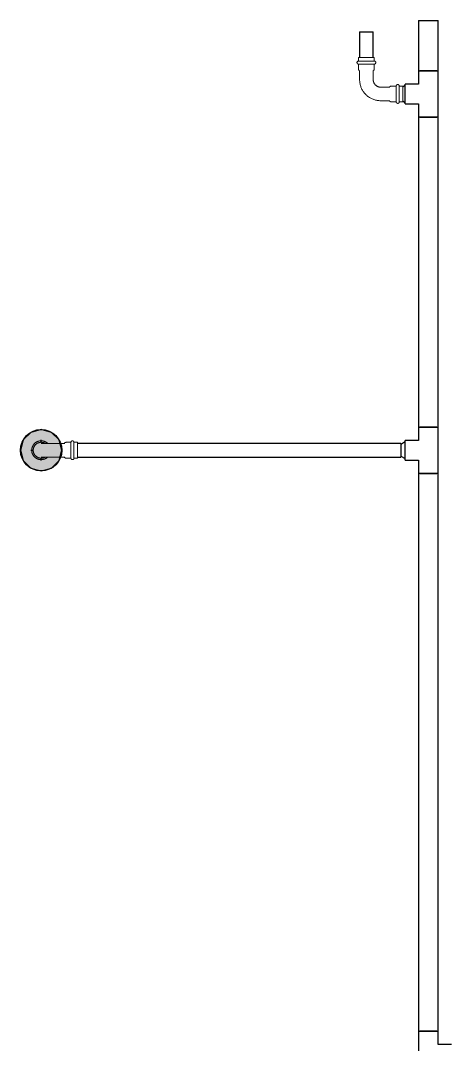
# Model space of a CAD drawing. Header units: inches. Extents: x -3327 to -1, y 8 to 1328.
# Drawn here: x -1433.1 to -1391.4, y 378.6 to 477.7 of the extents above; entities that cross this region are included whole.
import ezdxf

# ---------------------------------------------------------------- set-up
doc = ezdxf.new("R2010")
doc.units = ezdxf.units.IN
doc.header["$MEASUREMENT"] = 0
doc.layers.add('P-PIPE', color=3, linetype='Continuous', lineweight=9)
doc.layers.add('X - REF - FP', color=7, linetype='Continuous', true_color=0xb90000)

# ---------------------------------------------------------------- blocks, each defined once
blk = doc.blocks.new('Victaulic-VicPress316-Elbow 90-45deg Style P568_P571 - Standard-V1-SECOND LEVEL')
at = {"layer": 'P-PIPE'}
for p, q in [((-0.767, 3.52), (-0.767, 3.181)), ((0.766, 3.52), (-0.767, 3.52)), ((-0.767, 3.181), (0.766, 3.181)), ((0.766, 3.181), (0.766, 3.52)), ((-0.767, 2.89), (-0.767, 2.439)), ((-0.767, 2.89), (0.766, 2.89)), ((-0.658, 2.278), (-0.658, 1.393)), ((0.657, 1.393), (0.657, 2.278)), ((0.766, 2.439), (0.766, 2.89)), ((-3.181, 0.766), (-3.52, 0.766)), ((-3.52, 0.766), (-3.52, -0.767)), ((-3.181, -0.767), (-3.181, 0.766)), ((-2.439, 0.766), (-2.89, 0.766)), ((-2.89, -0.767), (-2.89, 0.766)), ((-1.393, 0.657), (-2.278, 0.657)), ((-3.52, -0.767), (-3.181, -0.767)), ((-2.89, -0.767), (-2.439, -0.767)), ((-2.278, -0.658), (-1.393, -0.658))]:
    blk.add_line(p, q, dxfattribs=at)
at = {"layer": 'P-PIPE', "flags": 128}
for points in [[(-0.767, 2.89), (-0.772, 2.891), (-0.778, 2.891), (-0.784, 2.892), (-0.79, 2.892), (-0.795, 2.893), (-0.801, 2.895), (-0.807, 2.896), (-0.812, 2.898), (-0.818, 2.9), (-0.823, 2.902), (-0.828, 2.904), (-0.834, 2.907), (-0.839, 2.91), (-0.844, 2.913), (-0.849, 2.916), (-0.853, 2.919), (-0.858, 2.923), (-0.862, 2.927), (-0.867, 2.931), (-0.871, 2.935), (-0.875, 2.939), (-0.879, 2.943), (-0.882, 2.948), (-0.886, 2.953), (-0.889, 2.957), (-0.892, 2.962), (-0.895, 2.967), (-0.897, 2.973), (-0.9, 2.978), (-0.902, 2.983), (-0.904, 2.989), (-0.906, 2.994), (-0.907, 3), (-0.909, 3.006), (-0.91, 3.011), (-0.911, 3.017), (-0.911, 3.023), (-0.912, 3.029), (-0.912, 3.034), (-0.912, 3.04), (-0.912, 3.046), (-0.911, 3.052), (-0.91, 3.058), (-0.909, 3.063), (-0.908, 3.069), (-0.907, 3.075), (-0.905, 3.08), (-0.903, 3.086), (-0.901, 3.091), (-0.899, 3.097), (-0.896, 3.102), (-0.894, 3.107), (-0.891, 3.112), (-0.887, 3.117), (-0.884, 3.122), (-0.881, 3.126), (-0.877, 3.131), (-0.873, 3.135), (-0.869, 3.139), (-0.865, 3.143), (-0.86, 3.147), (-0.856, 3.151), (-0.851, 3.154), (-0.846, 3.158), (-0.842, 3.161), (-0.836, 3.164), (-0.831, 3.166), (-0.826, 3.169), (-0.821, 3.171), (-0.815, 3.173), (-0.81, 3.175), (-0.804, 3.177), (-0.798, 3.178), (-0.793, 3.179), (-0.787, 3.18), (-0.781, 3.181), (-0.775, 3.181), (-0.77, 3.181), (-0.767, 3.181)], [(0.766, 3.181), (0.766, 3.181), (0.764, 3.181), (0.761, 3.181), (0.757, 3.181), (0.751, 3.181), (0.745, 3.181), (0.737, 3.181), (0.728, 3.181), (0.717, 3.181), (0.706, 3.181), (0.693, 3.181), (0.68, 3.181), (0.665, 3.181), (0.649, 3.181), (0.633, 3.181), (0.615, 3.181), (0.596, 3.181), (0.576, 3.181), (0.556, 3.181), (0.534, 3.181), (0.512, 3.181), (0.488, 3.181), (0.464, 3.181), (0.44, 3.181), (0.414, 3.181), (0.388, 3.181), (0.361, 3.181), (0.334, 3.181), (0.306, 3.181), (0.278, 3.181), (0.249, 3.181), (0.22, 3.181), (0.19, 3.181), (0.16, 3.181), (0.13, 3.181), (0.1, 3.181), (0.069, 3.181), (0.039, 3.181), (0.008, 3.181), (-0.022, 3.181), (-0.053, 3.181), (-0.084, 3.181), (-0.114, 3.181), (-0.144, 3.181), (-0.174, 3.181), (-0.204, 3.181), (-0.233, 3.181), (-0.262, 3.181), (-0.291, 3.181), (-0.319, 3.181), (-0.347, 3.181), (-0.374, 3.181), (-0.4, 3.181), (-0.426, 3.181), (-0.451, 3.181), (-0.476, 3.181), (-0.499, 3.181), (-0.522, 3.181), (-0.544, 3.181), (-0.565, 3.181), (-0.585, 3.181), (-0.605, 3.181), (-0.623, 3.181), (-0.64, 3.181), (-0.657, 3.181), (-0.672, 3.181), (-0.686, 3.181), (-0.699, 3.181), (-0.711, 3.181), (-0.722, 3.181), (-0.732, 3.181), (-0.74, 3.181), (-0.748, 3.181), (-0.754, 3.181), (-0.759, 3.181), (-0.763, 3.181), (-0.765, 3.181), (-0.766, 3.181), (-0.767, 3.181)], [(-0.767, 3.181), (-0.766, 3.181), (-0.764, 3.181), (-0.761, 3.181), (-0.757, 3.181), (-0.751, 3.181), (-0.745, 3.181), (-0.737, 3.181), (-0.728, 3.181)], [(0.722, 3.181), (0.732, 3.181), (0.74, 3.181), (0.748, 3.181), (0.754, 3.181), (0.759, 3.181), (0.763, 3.181), (0.765, 3.181), (0.766, 3.181), (0.766, 3.181)], [(0.766, 3.181), (0.772, 3.181), (0.778, 3.181), (0.784, 3.18), (0.79, 3.18), (0.795, 3.179), (0.801, 3.177), (0.807, 3.176), (0.812, 3.174), (0.818, 3.172), (0.823, 3.17), (0.828, 3.168), (0.834, 3.165), (0.839, 3.162), (0.844, 3.159), (0.849, 3.156), (0.853, 3.153), (0.858, 3.149), (0.862, 3.145), (0.867, 3.141), (0.871, 3.137), (0.875, 3.133), (0.879, 3.129), (0.882, 3.124), (0.886, 3.119), (0.889, 3.115), (0.892, 3.11), (0.895, 3.105), (0.897, 3.099), (0.9, 3.094), (0.902, 3.089), (0.904, 3.083), (0.906, 3.078), (0.907, 3.072), (0.909, 3.066), (0.91, 3.061), (0.911, 3.055), (0.911, 3.049), (0.912, 3.043), (0.912, 3.038), (0.912, 3.032), (0.912, 3.026), (0.911, 3.02), (0.91, 3.014), (0.909, 3.009), (0.908, 3.003), (0.907, 2.997), (0.905, 2.992), (0.903, 2.986), (0.901, 2.981), (0.899, 2.975), (0.896, 2.97), (0.894, 2.965), (0.891, 2.96), (0.887, 2.955), (0.884, 2.95), (0.881, 2.946), (0.877, 2.941), (0.873, 2.937), (0.869, 2.933), (0.865, 2.929), (0.86, 2.925), (0.856, 2.921), (0.851, 2.918), (0.846, 2.914), (0.842, 2.911), (0.836, 2.908), (0.831, 2.906), (0.826, 2.903), (0.821, 2.901), (0.815, 2.899), (0.81, 2.897), (0.804, 2.895), (0.798, 2.894), (0.793, 2.893), (0.787, 2.892), (0.781, 2.891), (0.775, 2.891), (0.77, 2.891), (0.766, 2.89)], [(-0.767, 2.89), (-0.766, 2.89), (-0.764, 2.89), (-0.761, 2.89), (-0.757, 2.89), (-0.751, 2.89), (-0.745, 2.89), (-0.737, 2.89), (-0.728, 2.89), (-0.717, 2.89), (-0.706, 2.89), (-0.693, 2.89), (-0.68, 2.89), (-0.665, 2.89), (-0.649, 2.89), (-0.633, 2.89), (-0.615, 2.89), (-0.596, 2.89), (-0.576, 2.89), (-0.556, 2.89), (-0.534, 2.89), (-0.512, 2.89), (-0.488, 2.89), (-0.464, 2.89), (-0.44, 2.89), (-0.414, 2.89), (-0.388, 2.89), (-0.361, 2.89), (-0.334, 2.89), (-0.306, 2.89), (-0.278, 2.89), (-0.249, 2.89), (-0.22, 2.89), (-0.19, 2.89), (-0.16, 2.89), (-0.13, 2.89), (-0.1, 2.89), (-0.069, 2.89), (-0.039, 2.89), (-0.008, 2.89), (0.022, 2.89), (0.053, 2.89), (0.084, 2.89), (0.114, 2.89), (0.144, 2.89), (0.174, 2.89), (0.204, 2.89), (0.233, 2.89), (0.262, 2.89), (0.291, 2.89), (0.319, 2.89), (0.347, 2.89), (0.374, 2.89), (0.4, 2.89), (0.426, 2.89), (0.451, 2.89), (0.476, 2.89), (0.499, 2.89), (0.522, 2.89), (0.544, 2.89), (0.565, 2.89), (0.585, 2.89), (0.605, 2.89), (0.623, 2.89), (0.64, 2.89), (0.657, 2.89), (0.672, 2.89), (0.686, 2.89), (0.699, 2.89), (0.711, 2.89), (0.722, 2.89), (0.732, 2.89), (0.74, 2.89), (0.748, 2.89), (0.754, 2.89), (0.759, 2.89), (0.763, 2.89), (0.765, 2.89), (0.766, 2.89), (0.766, 2.89)], [(-0.722, 2.89), (-0.732, 2.89), (-0.74, 2.89), (-0.748, 2.89), (-0.754, 2.89), (-0.759, 2.89), (-0.763, 2.89), (-0.765, 2.89), (-0.766, 2.89), (-0.767, 2.89)], [(-0.658, 2.221), (-0.666, 2.228), (-0.674, 2.235), (-0.682, 2.242), (-0.69, 2.25), (-0.698, 2.258), (-0.705, 2.266), (-0.711, 2.275), (-0.718, 2.283), (-0.724, 2.293), (-0.729, 2.302), (-0.735, 2.311), (-0.74, 2.321), (-0.744, 2.331), (-0.748, 2.341), (-0.752, 2.351), (-0.755, 2.362), (-0.758, 2.372), (-0.761, 2.383), (-0.763, 2.394), (-0.764, 2.404), (-0.765, 2.415), (-0.766, 2.426), (-0.767, 2.437), (-0.767, 2.439)], [(0.766, 2.439), (0.766, 2.428), (0.766, 2.417), (0.765, 2.406), (0.763, 2.396), (0.761, 2.385), (0.759, 2.374), (0.756, 2.364), (0.753, 2.353), (0.749, 2.343), (0.745, 2.333), (0.741, 2.323), (0.736, 2.313), (0.73, 2.304), (0.725, 2.294), (0.719, 2.285), (0.713, 2.276), (0.706, 2.268), (0.699, 2.259), (0.692, 2.251), (0.684, 2.244), (0.676, 2.236), (0.668, 2.229), (0.659, 2.222), (0.657, 2.221)], [(0.766, 2.89), (0.766, 2.89), (0.764, 2.89), (0.761, 2.89), (0.757, 2.89), (0.751, 2.89), (0.745, 2.89), (0.737, 2.89), (0.728, 2.89)], [(-0.658, 1.393), (-0.658, 1.364), (-0.66, 1.334), (-0.663, 1.305), (-0.667, 1.276), (-0.672, 1.247), (-0.679, 1.218), (-0.686, 1.19), (-0.695, 1.162), (-0.705, 1.134), (-0.716, 1.107), (-0.728, 1.08), (-0.741, 1.053), (-0.755, 1.028), (-0.77, 1.002), (-0.786, 0.978), (-0.803, 0.954), (-0.821, 0.931), (-0.84, 0.908), (-0.86, 0.886), (-0.881, 0.865), (-0.902, 0.845), (-0.924, 0.826), (-0.947, 0.808), (-0.971, 0.79), (-0.996, 0.774), (-1.021, 0.759), (-1.046, 0.744), (-1.073, 0.731), (-1.099, 0.719), (-1.126, 0.707), (-1.154, 0.697), (-1.182, 0.688), (-1.21, 0.681), (-1.239, 0.674), (-1.268, 0.668), (-1.297, 0.664), (-1.326, 0.661), (-1.356, 0.658), (-1.385, 0.658), (-1.393, 0.657)], [(-1.393, -0.658), (-1.311, -0.656), (-1.229, -0.651), (-1.148, -0.643), (-1.066, -0.631), (-0.986, -0.617), (-0.906, -0.599), (-0.826, -0.578), (-0.748, -0.553), (-0.671, -0.526), (-0.594, -0.496), (-0.52, -0.462), (-0.446, -0.426), (-0.374, -0.386), (-0.304, -0.344), (-0.235, -0.299), (-0.168, -0.252), (-0.104, -0.201), (-0.041, -0.149), (0.02, -0.093), (0.078, -0.036), (0.134, 0.024), (0.187, 0.087), (0.238, 0.151), (0.287, 0.217), (0.332, 0.285), (0.375, 0.355), (0.415, 0.427), (0.453, 0.5), (0.487, 0.574), (0.518, 0.65), (0.546, 0.727), (0.571, 0.805), (0.593, 0.884), (0.612, 0.964), (0.628, 1.044), (0.64, 1.126), (0.649, 1.207), (0.655, 1.289), (0.657, 1.371), (0.657, 1.393)], [(-3.181, 0.766), (-3.181, 0.772), (-3.181, 0.778), (-3.18, 0.784), (-3.18, 0.79), (-3.179, 0.795), (-3.177, 0.801), (-3.176, 0.807), (-3.174, 0.812), (-3.172, 0.818), (-3.17, 0.823), (-3.168, 0.828), (-3.165, 0.834), (-3.162, 0.839), (-3.159, 0.844), (-3.156, 0.849), (-3.153, 0.853), (-3.149, 0.858), (-3.145, 0.862), (-3.141, 0.867), (-3.137, 0.871), (-3.133, 0.875), (-3.129, 0.879), (-3.124, 0.882), (-3.119, 0.886), (-3.115, 0.889), (-3.11, 0.892), (-3.105, 0.895), (-3.099, 0.897), (-3.094, 0.9), (-3.089, 0.902), (-3.083, 0.904), (-3.078, 0.906), (-3.072, 0.907), (-3.066, 0.909), (-3.061, 0.91), (-3.055, 0.911), (-3.049, 0.911), (-3.043, 0.912), (-3.038, 0.912), (-3.032, 0.912), (-3.026, 0.912), (-3.02, 0.911), (-3.014, 0.91), (-3.009, 0.909), (-3.003, 0.908), (-2.997, 0.907), (-2.992, 0.905), (-2.986, 0.903), (-2.981, 0.901), (-2.975, 0.899), (-2.97, 0.896), (-2.965, 0.894), (-2.96, 0.891), (-2.955, 0.887), (-2.95, 0.884), (-2.946, 0.881), (-2.941, 0.877), (-2.937, 0.873), (-2.933, 0.869), (-2.929, 0.865), (-2.925, 0.86), (-2.921, 0.856), (-2.918, 0.851), (-2.914, 0.846), (-2.911, 0.842), (-2.908, 0.836), (-2.906, 0.831), (-2.903, 0.826), (-2.901, 0.821), (-2.899, 0.815), (-2.897, 0.81), (-2.895, 0.804), (-2.894, 0.798), (-2.893, 0.793), (-2.892, 0.787), (-2.891, 0.781), (-2.891, 0.775), (-2.891, 0.77), (-2.89, 0.766)], [(-3.181, 0.766), (-3.181, 0.766), (-3.181, 0.764), (-3.181, 0.761), (-3.181, 0.757), (-3.181, 0.751), (-3.181, 0.745), (-3.181, 0.737), (-3.181, 0.728), (-3.181, 0.717), (-3.181, 0.706), (-3.181, 0.693), (-3.181, 0.68), (-3.181, 0.665), (-3.181, 0.649), (-3.181, 0.633), (-3.181, 0.615), (-3.181, 0.596), (-3.181, 0.576), (-3.181, 0.556), (-3.181, 0.534), (-3.181, 0.512), (-3.181, 0.488), (-3.181, 0.464), (-3.181, 0.44), (-3.181, 0.414), (-3.181, 0.388), (-3.181, 0.361), (-3.181, 0.334), (-3.181, 0.306), (-3.181, 0.278), (-3.181, 0.249), (-3.181, 0.22), (-3.181, 0.19), (-3.181, 0.16), (-3.181, 0.13), (-3.181, 0.1), (-3.181, 0.069), (-3.181, 0.039), (-3.181, 0.008), (-3.181, -0.022), (-3.181, -0.053), (-3.181, -0.084), (-3.181, -0.114), (-3.181, -0.144), (-3.181, -0.174), (-3.181, -0.204), (-3.181, -0.233), (-3.181, -0.262), (-3.181, -0.291), (-3.181, -0.319), (-3.181, -0.347), (-3.181, -0.374), (-3.181, -0.4), (-3.181, -0.426), (-3.181, -0.451), (-3.181, -0.476), (-3.181, -0.499), (-3.181, -0.522), (-3.181, -0.544), (-3.181, -0.565), (-3.181, -0.585), (-3.181, -0.605), (-3.181, -0.623), (-3.181, -0.64), (-3.181, -0.657), (-3.181, -0.672), (-3.181, -0.686), (-3.181, -0.699), (-3.181, -0.711), (-3.181, -0.722), (-3.181, -0.732), (-3.181, -0.74), (-3.181, -0.748), (-3.181, -0.754), (-3.181, -0.759), (-3.181, -0.763), (-3.181, -0.765), (-3.181, -0.766), (-3.181, -0.767)], [(-3.181, 0.722), (-3.181, 0.732), (-3.181, 0.74), (-3.181, 0.748), (-3.181, 0.754), (-3.181, 0.759), (-3.181, 0.763), (-3.181, 0.765), (-3.181, 0.766), (-3.181, 0.766)], [(-2.89, -0.767), (-2.89, -0.766), (-2.89, -0.764), (-2.89, -0.761), (-2.89, -0.757), (-2.89, -0.751), (-2.89, -0.745), (-2.89, -0.737), (-2.89, -0.728), (-2.89, -0.717), (-2.89, -0.706), (-2.89, -0.693), (-2.89, -0.68), (-2.89, -0.665), (-2.89, -0.649), (-2.89, -0.633), (-2.89, -0.615), (-2.89, -0.596), (-2.89, -0.576), (-2.89, -0.556), (-2.89, -0.534), (-2.89, -0.512), (-2.89, -0.488), (-2.89, -0.464), (-2.89, -0.44), (-2.89, -0.414), (-2.89, -0.388), (-2.89, -0.361), (-2.89, -0.334), (-2.89, -0.306), (-2.89, -0.278), (-2.89, -0.249), (-2.89, -0.22), (-2.89, -0.19), (-2.89, -0.16), (-2.89, -0.13), (-2.89, -0.1), (-2.89, -0.069), (-2.89, -0.039), (-2.89, -0.008), (-2.89, 0.022), (-2.89, 0.053), (-2.89, 0.084), (-2.89, 0.114), (-2.89, 0.144), (-2.89, 0.174), (-2.89, 0.204), (-2.89, 0.233), (-2.89, 0.262), (-2.89, 0.291), (-2.89, 0.319), (-2.89, 0.347), (-2.89, 0.374), (-2.89, 0.4), (-2.89, 0.426), (-2.89, 0.451), (-2.89, 0.476), (-2.89, 0.499), (-2.89, 0.522), (-2.89, 0.544), (-2.89, 0.565), (-2.89, 0.585), (-2.89, 0.605), (-2.89, 0.623), (-2.89, 0.64), (-2.89, 0.657), (-2.89, 0.672), (-2.89, 0.686), (-2.89, 0.699), (-2.89, 0.711), (-2.89, 0.722), (-2.89, 0.732), (-2.89, 0.74), (-2.89, 0.748), (-2.89, 0.754), (-2.89, 0.759), (-2.89, 0.763), (-2.89, 0.765), (-2.89, 0.766), (-2.89, 0.766)], [(-2.89, 0.766), (-2.89, 0.766), (-2.89, 0.764), (-2.89, 0.761), (-2.89, 0.757), (-2.89, 0.751), (-2.89, 0.745), (-2.89, 0.737), (-2.89, 0.728)], [(-2.439, 0.766), (-2.428, 0.766), (-2.417, 0.766), (-2.406, 0.765), (-2.396, 0.763), (-2.385, 0.761), (-2.374, 0.759), (-2.364, 0.756), (-2.353, 0.753), (-2.343, 0.749), (-2.333, 0.745), (-2.323, 0.741), (-2.313, 0.736), (-2.304, 0.73), (-2.294, 0.725), (-2.285, 0.719), (-2.276, 0.713), (-2.268, 0.706), (-2.259, 0.699), (-2.251, 0.692), (-2.244, 0.684), (-2.236, 0.676), (-2.229, 0.668), (-2.222, 0.659), (-2.221, 0.657)], [(-3.181, -0.767), (-3.181, -0.766), (-3.181, -0.764), (-3.181, -0.761), (-3.181, -0.757), (-3.181, -0.751), (-3.181, -0.745), (-3.181, -0.737), (-3.181, -0.728)], [(-2.89, -0.767), (-2.891, -0.772), (-2.891, -0.778), (-2.892, -0.784), (-2.892, -0.79), (-2.893, -0.795), (-2.895, -0.801), (-2.896, -0.807), (-2.898, -0.812), (-2.9, -0.818), (-2.902, -0.823), (-2.904, -0.828), (-2.907, -0.834), (-2.91, -0.839), (-2.913, -0.844), (-2.916, -0.849), (-2.919, -0.853), (-2.923, -0.858), (-2.927, -0.862), (-2.931, -0.867), (-2.935, -0.871), (-2.939, -0.875), (-2.943, -0.879), (-2.948, -0.882), (-2.953, -0.886), (-2.957, -0.889), (-2.962, -0.892), (-2.967, -0.895), (-2.973, -0.897), (-2.978, -0.9), (-2.983, -0.902), (-2.989, -0.904), (-2.994, -0.906), (-3, -0.907), (-3.006, -0.909), (-3.011, -0.91), (-3.017, -0.911), (-3.023, -0.911), (-3.029, -0.912), (-3.034, -0.912), (-3.04, -0.912), (-3.046, -0.912), (-3.052, -0.911), (-3.058, -0.91), (-3.063, -0.909), (-3.069, -0.908), (-3.075, -0.907), (-3.08, -0.905), (-3.086, -0.903), (-3.091, -0.901), (-3.097, -0.899), (-3.102, -0.896), (-3.107, -0.894), (-3.112, -0.891), (-3.117, -0.887), (-3.122, -0.884), (-3.126, -0.881), (-3.131, -0.877), (-3.135, -0.873), (-3.139, -0.869), (-3.143, -0.865), (-3.147, -0.86), (-3.151, -0.856), (-3.154, -0.851), (-3.158, -0.846), (-3.161, -0.842), (-3.164, -0.836), (-3.166, -0.831), (-3.169, -0.826), (-3.171, -0.821), (-3.173, -0.815), (-3.175, -0.81), (-3.177, -0.804), (-3.178, -0.798), (-3.179, -0.793), (-3.18, -0.787), (-3.181, -0.781), (-3.181, -0.775), (-3.181, -0.77), (-3.181, -0.767)], [(-2.89, -0.722), (-2.89, -0.732), (-2.89, -0.74), (-2.89, -0.748), (-2.89, -0.754), (-2.89, -0.759), (-2.89, -0.763), (-2.89, -0.765), (-2.89, -0.766), (-2.89, -0.767)], [(-2.221, -0.658), (-2.228, -0.666), (-2.235, -0.674), (-2.242, -0.682), (-2.25, -0.69), (-2.258, -0.698), (-2.266, -0.705), (-2.275, -0.711), (-2.283, -0.718), (-2.293, -0.724), (-2.302, -0.729), (-2.311, -0.735), (-2.321, -0.74), (-2.331, -0.744), (-2.341, -0.748), (-2.351, -0.752), (-2.362, -0.755), (-2.372, -0.758), (-2.383, -0.761), (-2.394, -0.763), (-2.404, -0.764), (-2.415, -0.765), (-2.426, -0.766), (-2.437, -0.767), (-2.439, -0.767)]]:
    blk.add_lwpolyline(points, dxfattribs=at)
blk = doc.blocks.new('Victaulic-VicPress316-Elbow 90-45deg Style P568_P571 - Standard-V2-SECOND LEVEL')
at = {"layer": 'P-PIPE'}
for p, q in [((-3203.704, 731.097), (-3203.704, 730.203)), ((-3202.389, 730.206), (-3202.389, 731.097)), ((-3203.813, 730.051), (-3203.813, 729.6)), ((-3202.28, 729.6), (-3202.28, 730.051)), ((-3203.046, 729.6), (-3203.813, 729.6)), ((-3203.813, 729.309), (-3203.813, 728.97)), ((-3203.046, 729.309), (-3203.813, 729.309)), ((-3203.813, 728.97), (-3203.046, 728.97)), ((-3202.28, 729.6), (-3203.046, 729.6)), ((-3202.28, 729.309), (-3203.046, 729.309)), ((-3203.046, 728.97), (-3202.28, 728.97)), ((-3202.28, 728.97), (-3202.28, 729.309))]:
    blk.add_line(p, q, dxfattribs=at)
at = {"layer": 'P-PIPE', "flags": 128}
for points in [[(-3203.046, 733.402), (-3203.083, 733.401), (-3203.119, 733.399), (-3203.155, 733.395), (-3203.191, 733.39), (-3203.227, 733.384), (-3203.263, 733.376), (-3203.298, 733.366), (-3203.333, 733.356), (-3203.367, 733.344), (-3203.401, 733.33), (-3203.434, 733.315), (-3203.467, 733.299), (-3203.499, 733.281), (-3203.53, 733.263), (-3203.561, 733.243), (-3203.591, 733.222), (-3203.619, 733.199), (-3203.647, 733.176), (-3203.674, 733.151), (-3203.7, 733.125), (-3203.725, 733.099), (-3203.749, 733.071), (-3203.772, 733.043), (-3203.793, 733.013), (-3203.813, 732.983), (-3203.833, 732.952), (-3203.85, 732.92), (-3203.867, 732.887), (-3203.882, 732.854), (-3203.896, 732.82), (-3203.909, 732.786), (-3203.92, 732.751), (-3203.93, 732.716), (-3203.938, 732.681), (-3203.945, 732.645), (-3203.95, 732.609), (-3203.954, 732.573), (-3203.957, 732.536), (-3203.958, 732.5), (-3203.958, 732.463), (-3203.956, 732.427), (-3203.953, 732.391), (-3203.948, 732.354), (-3203.942, 732.318), (-3203.934, 732.283), (-3203.925, 732.247), (-3203.915, 732.212), (-3203.903, 732.178), (-3203.89, 732.144), (-3203.875, 732.11), (-3203.859, 732.078), (-3203.842, 732.045), (-3203.824, 732.014), (-3203.804, 731.983), (-3203.783, 731.953), (-3203.761, 731.924), (-3203.738, 731.896), (-3203.714, 731.869)], [(-3203.046, 733.257), (-3203.077, 733.256), (-3203.107, 733.254), (-3203.138, 733.251), (-3203.168, 733.247), (-3203.198, 733.241), (-3203.228, 733.235), (-3203.258, 733.227), (-3203.287, 733.218), (-3203.316, 733.207), (-3203.345, 733.196), (-3203.373, 733.183), (-3203.4, 733.17), (-3203.427, 733.155), (-3203.453, 733.139), (-3203.479, 733.123), (-3203.504, 733.105), (-3203.528, 733.086), (-3203.551, 733.066), (-3203.574, 733.046), (-3203.596, 733.024), (-3203.617, 733.002), (-3203.637, 732.978), (-3203.656, 732.954), (-3203.674, 732.93), (-3203.691, 732.904), (-3203.707, 732.878), (-3203.722, 732.851), (-3203.736, 732.824), (-3203.749, 732.796), (-3203.76, 732.768), (-3203.771, 732.739), (-3203.78, 732.71), (-3203.789, 732.68), (-3203.796, 732.65), (-3203.801, 732.62), (-3203.806, 732.59), (-3203.809, 732.559), (-3203.812, 732.529), (-3203.812, 732.498), (-3203.812, 732.468), (-3203.811, 732.437), (-3203.808, 732.406), (-3203.804, 732.376), (-3203.799, 732.346), (-3203.792, 732.316), (-3203.785, 732.286), (-3203.776, 732.257), (-3203.766, 732.228), (-3203.755, 732.199), (-3203.743, 732.171), (-3203.73, 732.143), (-3203.715, 732.116), (-3203.704, 732.096)], [(-3202.389, 731.858), (-3202.367, 731.881), (-3202.343, 731.909), (-3202.32, 731.937), (-3202.299, 731.967), (-3202.279, 731.997), (-3202.26, 732.028), (-3202.242, 732.06), (-3202.225, 732.093), (-3202.21, 732.126), (-3202.196, 732.16), (-3202.183, 732.194), (-3202.172, 732.229), (-3202.163, 732.264), (-3202.154, 732.299), (-3202.147, 732.335), (-3202.142, 732.371), (-3202.138, 732.407), (-3202.135, 732.444), (-3202.134, 732.48), (-3202.134, 732.517), (-3202.136, 732.553), (-3202.139, 732.589), (-3202.144, 732.626), (-3202.15, 732.662), (-3202.158, 732.697), (-3202.167, 732.733), (-3202.177, 732.768), (-3202.189, 732.802), (-3202.202, 732.836), (-3202.217, 732.87), (-3202.233, 732.902), (-3202.25, 732.935), (-3202.268, 732.966), (-3202.288, 732.997), (-3202.309, 733.027), (-3202.331, 733.056), (-3202.354, 733.084), (-3202.378, 733.111), (-3202.404, 733.137), (-3202.43, 733.163), (-3202.457, 733.187), (-3202.486, 733.21), (-3202.515, 733.231), (-3202.545, 733.252), (-3202.576, 733.271), (-3202.608, 733.29), (-3202.64, 733.307), (-3202.673, 733.322), (-3202.706, 733.336), (-3202.741, 733.349), (-3202.775, 733.361), (-3202.81, 733.371), (-3202.846, 733.38), (-3202.881, 733.387), (-3202.917, 733.393), (-3202.954, 733.397), (-3202.99, 733.4), (-3203.026, 733.402), (-3203.046, 733.402)], [(-3202.385, 732.102), (-3202.37, 732.129), (-3202.356, 732.156), (-3202.343, 732.184), (-3202.332, 732.212), (-3202.321, 732.241), (-3202.312, 732.27), (-3202.304, 732.3), (-3202.297, 732.33), (-3202.291, 732.36), (-3202.286, 732.39), (-3202.283, 732.421), (-3202.281, 732.451), (-3202.28, 732.482), (-3202.28, 732.512), (-3202.281, 732.543), (-3202.284, 732.574), (-3202.288, 732.604), (-3202.293, 732.634), (-3202.3, 732.664), (-3202.307, 732.694), (-3202.316, 732.723), (-3202.326, 732.752), (-3202.337, 732.781), (-3202.349, 732.809), (-3202.362, 732.837), (-3202.377, 732.864), (-3202.392, 732.89), (-3202.409, 732.916), (-3202.426, 732.941), (-3202.445, 732.966), (-3202.464, 732.989), (-3202.485, 733.012), (-3202.506, 733.034), (-3202.528, 733.055), (-3202.551, 733.075), (-3202.575, 733.095), (-3202.6, 733.113), (-3202.625, 733.13), (-3202.651, 733.147), (-3202.677, 733.162), (-3202.705, 733.176), (-3202.732, 733.189), (-3202.761, 733.201), (-3202.789, 733.212), (-3202.818, 733.222), (-3202.848, 733.23), (-3202.878, 733.238), (-3202.908, 733.244), (-3202.938, 733.249), (-3202.968, 733.253), (-3202.999, 733.255), (-3203.029, 733.256), (-3203.046, 733.257)], [(-3203.704, 732.49), (-3203.704, 732.489), (-3203.704, 732.486), (-3203.704, 732.48), (-3203.704, 732.472), (-3203.704, 732.462), (-3203.704, 732.45), (-3203.704, 732.436), (-3203.704, 732.419), (-3203.704, 732.401), (-3203.704, 732.38), (-3203.704, 732.357), (-3203.704, 732.333), (-3203.704, 732.306), (-3203.704, 732.277), (-3203.704, 732.247), (-3203.704, 732.214), (-3203.704, 732.18), (-3203.704, 732.144), (-3203.704, 732.107), (-3203.704, 732.068), (-3203.704, 732.027), (-3203.704, 731.985), (-3203.704, 731.941), (-3203.704, 731.896), (-3203.704, 731.85), (-3203.704, 731.802), (-3203.704, 731.754), (-3203.704, 731.704), (-3203.704, 731.653), (-3203.704, 731.602), (-3203.704, 731.549), (-3203.704, 731.496), (-3203.704, 731.443), (-3203.704, 731.388), (-3203.704, 731.334), (-3203.704, 731.279), (-3203.704, 731.223), (-3203.704, 731.168), (-3203.704, 731.112), (-3203.704, 731.097)], [(-3202.389, 731.097), (-3202.389, 731.153), (-3202.389, 731.208), (-3202.389, 731.264), (-3202.389, 731.319), (-3202.389, 731.374), (-3202.389, 731.428), (-3202.389, 731.482), (-3202.389, 731.535), (-3202.389, 731.588), (-3202.389, 731.639), (-3202.389, 731.69), (-3202.389, 731.74), (-3202.389, 731.789), (-3202.389, 731.837), (-3202.389, 731.884), (-3202.389, 731.929), (-3202.389, 731.973), (-3202.389, 732.016), (-3202.389, 732.057), (-3202.389, 732.096), (-3202.389, 732.134), (-3202.389, 732.171), (-3202.389, 732.205), (-3202.389, 732.238), (-3202.389, 732.269), (-3202.389, 732.298), (-3202.389, 732.326), (-3202.389, 732.351), (-3202.389, 732.374), (-3202.389, 732.395), (-3202.389, 732.414), (-3202.389, 732.432), (-3202.389, 732.446), (-3202.389, 732.459), (-3202.389, 732.47), (-3202.389, 732.478), (-3202.389, 732.484), (-3202.389, 732.488), (-3202.389, 732.49), (-3202.389, 732.49)], [(-3203.813, 730.051), (-3203.812, 730.062), (-3203.812, 730.073), (-3203.811, 730.084), (-3203.809, 730.094), (-3203.807, 730.105), (-3203.805, 730.116), (-3203.802, 730.126), (-3203.799, 730.137), (-3203.795, 730.147), (-3203.791, 730.157), (-3203.787, 730.167), (-3203.782, 730.177), (-3203.777, 730.186), (-3203.771, 730.196), (-3203.765, 730.205), (-3203.759, 730.214), (-3203.752, 730.222), (-3203.745, 730.231), (-3203.738, 730.239), (-3203.73, 730.246), (-3203.722, 730.254), (-3203.714, 730.261), (-3203.705, 730.268), (-3203.704, 730.269)], [(-3202.389, 730.269), (-3202.38, 730.262), (-3202.372, 730.255), (-3202.364, 730.248), (-3202.356, 730.24), (-3202.348, 730.232), (-3202.341, 730.224), (-3202.335, 730.215), (-3202.328, 730.207), (-3202.322, 730.197), (-3202.317, 730.188), (-3202.311, 730.179), (-3202.306, 730.169), (-3202.302, 730.159), (-3202.298, 730.149), (-3202.294, 730.139), (-3202.291, 730.128), (-3202.288, 730.118), (-3202.285, 730.107), (-3202.283, 730.096), (-3202.282, 730.086), (-3202.281, 730.075), (-3202.28, 730.064), (-3202.28, 730.053), (-3202.28, 730.051)], [(-3203.813, 729.309), (-3203.818, 729.309), (-3203.824, 729.309), (-3203.83, 729.31), (-3203.836, 729.31), (-3203.841, 729.311), (-3203.847, 729.313), (-3203.853, 729.314), (-3203.858, 729.316), (-3203.864, 729.318), (-3203.869, 729.32), (-3203.875, 729.322), (-3203.88, 729.325), (-3203.885, 729.328), (-3203.89, 729.331), (-3203.895, 729.334), (-3203.899, 729.337), (-3203.904, 729.341), (-3203.908, 729.345), (-3203.913, 729.349), (-3203.917, 729.353), (-3203.921, 729.357), (-3203.925, 729.361), (-3203.928, 729.366), (-3203.932, 729.371), (-3203.935, 729.375), (-3203.938, 729.38), (-3203.941, 729.385), (-3203.944, 729.391), (-3203.946, 729.396), (-3203.948, 729.401), (-3203.95, 729.407), (-3203.952, 729.412), (-3203.953, 729.418), (-3203.955, 729.424), (-3203.956, 729.429), (-3203.957, 729.435), (-3203.957, 729.441), (-3203.958, 729.447), (-3203.958, 729.452), (-3203.958, 729.458), (-3203.958, 729.464), (-3203.957, 729.47), (-3203.956, 729.476), (-3203.955, 729.481), (-3203.954, 729.487), (-3203.953, 729.493), (-3203.951, 729.498), (-3203.949, 729.504), (-3203.947, 729.509), (-3203.945, 729.515), (-3203.942, 729.52), (-3203.94, 729.525), (-3203.937, 729.53), (-3203.934, 729.535), (-3203.93, 729.54), (-3203.927, 729.544), (-3203.923, 729.549), (-3203.919, 729.553), (-3203.915, 729.557), (-3203.911, 729.561), (-3203.906, 729.565), (-3203.902, 729.569), (-3203.897, 729.572), (-3203.892, 729.576), (-3203.888, 729.579), (-3203.882, 729.582), (-3203.877, 729.584), (-3203.872, 729.587), (-3203.867, 729.589), (-3203.861, 729.591), (-3203.856, 729.593), (-3203.85, 729.595), (-3203.845, 729.596), (-3203.839, 729.597), (-3203.833, 729.598), (-3203.827, 729.599), (-3203.821, 729.599), (-3203.816, 729.599), (-3203.813, 729.6)], [(-3203.046, 729.6), (-3203.077, 729.6), (-3203.107, 729.6), (-3203.138, 729.6), (-3203.168, 729.6), (-3203.198, 729.6), (-3203.228, 729.6), (-3203.258, 729.6), (-3203.287, 729.6), (-3203.316, 729.6), (-3203.345, 729.6), (-3203.373, 729.6), (-3203.4, 729.6), (-3203.427, 729.6), (-3203.453, 729.6), (-3203.479, 729.6), (-3203.504, 729.6), (-3203.528, 729.6), (-3203.551, 729.6), (-3203.574, 729.6), (-3203.596, 729.6), (-3203.617, 729.6), (-3203.637, 729.6), (-3203.656, 729.6), (-3203.674, 729.6), (-3203.691, 729.6), (-3203.707, 729.6), (-3203.722, 729.6), (-3203.736, 729.6), (-3203.749, 729.6), (-3203.76, 729.6), (-3203.771, 729.6), (-3203.78, 729.6), (-3203.789, 729.6), (-3203.796, 729.6), (-3203.801, 729.6), (-3203.806, 729.6), (-3203.809, 729.6), (-3203.812, 729.6), (-3203.812, 729.6), (-3203.813, 729.6)], [(-3203.813, 729.6), (-3203.812, 729.6), (-3203.81, 729.6), (-3203.807, 729.6), (-3203.803, 729.6), (-3203.797, 729.6), (-3203.791, 729.6), (-3203.783, 729.6), (-3203.774, 729.6)], [(-3203.771, 729.309), (-3203.78, 729.309), (-3203.789, 729.309), (-3203.796, 729.309), (-3203.801, 729.309), (-3203.806, 729.309), (-3203.809, 729.309), (-3203.812, 729.309), (-3203.812, 729.309), (-3203.813, 729.309)], [(-3203.813, 729.309), (-3203.812, 729.309), (-3203.81, 729.309), (-3203.807, 729.309), (-3203.803, 729.309), (-3203.797, 729.309), (-3203.791, 729.309), (-3203.783, 729.309), (-3203.774, 729.309), (-3203.763, 729.309), (-3203.752, 729.309), (-3203.74, 729.309), (-3203.726, 729.309), (-3203.711, 729.309), (-3203.695, 729.309), (-3203.679, 729.309), (-3203.661, 729.309), (-3203.642, 729.309), (-3203.622, 729.309), (-3203.602, 729.309), (-3203.58, 729.309), (-3203.558, 729.309), (-3203.534, 729.309), (-3203.51, 729.309), (-3203.486, 729.309), (-3203.46, 729.309), (-3203.434, 729.309), (-3203.407, 729.309), (-3203.38, 729.309), (-3203.352, 729.309), (-3203.324, 729.309), (-3203.295, 729.309), (-3203.266, 729.309), (-3203.236, 729.309), (-3203.206, 729.309), (-3203.176, 729.309), (-3203.146, 729.309), (-3203.116, 729.309), (-3203.085, 729.309), (-3203.054, 729.309), (-3203.046, 729.309)], [(-3202.28, 729.6), (-3202.28, 729.6), (-3202.282, 729.6), (-3202.285, 729.6), (-3202.289, 729.6), (-3202.295, 729.6), (-3202.302, 729.6), (-3202.309, 729.6), (-3202.318, 729.6), (-3202.329, 729.6), (-3202.34, 729.6), (-3202.353, 729.6), (-3202.366, 729.6), (-3202.381, 729.6), (-3202.397, 729.6), (-3202.413, 729.6), (-3202.431, 729.6), (-3202.45, 729.6), (-3202.47, 729.6), (-3202.49, 729.6), (-3202.512, 729.6), (-3202.534, 729.6), (-3202.558, 729.6), (-3202.582, 729.6), (-3202.606, 729.6), (-3202.632, 729.6), (-3202.658, 729.6), (-3202.685, 729.6), (-3202.712, 729.6), (-3202.74, 729.6), (-3202.768, 729.6), (-3202.797, 729.6), (-3202.826, 729.6), (-3202.856, 729.6), (-3202.886, 729.6), (-3202.916, 729.6), (-3202.946, 729.6), (-3202.977, 729.6), (-3203.007, 729.6), (-3203.038, 729.6), (-3203.046, 729.6)], [(-3203.046, 729.309), (-3203.015, 729.309), (-3202.985, 729.309), (-3202.954, 729.309), (-3202.924, 729.309), (-3202.894, 729.309), (-3202.864, 729.309), (-3202.834, 729.309), (-3202.805, 729.309), (-3202.776, 729.309), (-3202.748, 729.309), (-3202.72, 729.309), (-3202.692, 729.309), (-3202.665, 729.309), (-3202.639, 729.309), (-3202.613, 729.309), (-3202.588, 729.309), (-3202.564, 729.309), (-3202.541, 729.309), (-3202.518, 729.309), (-3202.496, 729.309), (-3202.475, 729.309), (-3202.455, 729.309), (-3202.436, 729.309), (-3202.418, 729.309), (-3202.401, 729.309), (-3202.385, 729.309), (-3202.37, 729.309), (-3202.356, 729.309), (-3202.343, 729.309), (-3202.332, 729.309), (-3202.321, 729.309), (-3202.312, 729.309), (-3202.304, 729.309), (-3202.297, 729.309), (-3202.291, 729.309), (-3202.286, 729.309), (-3202.283, 729.309), (-3202.281, 729.309), (-3202.28, 729.309), (-3202.28, 729.309)], [(-3202.321, 729.6), (-3202.312, 729.6), (-3202.304, 729.6), (-3202.297, 729.6), (-3202.291, 729.6), (-3202.286, 729.6), (-3202.283, 729.6), (-3202.281, 729.6), (-3202.28, 729.6), (-3202.28, 729.6)], [(-3202.28, 729.309), (-3202.28, 729.309), (-3202.282, 729.309), (-3202.285, 729.309), (-3202.289, 729.309), (-3202.295, 729.309), (-3202.302, 729.309), (-3202.309, 729.309), (-3202.318, 729.309)], [(-3202.28, 729.6), (-3202.274, 729.599), (-3202.268, 729.599), (-3202.262, 729.598), (-3202.256, 729.598), (-3202.251, 729.597), (-3202.245, 729.595), (-3202.239, 729.594), (-3202.234, 729.592), (-3202.228, 729.59), (-3202.223, 729.588), (-3202.218, 729.586), (-3202.212, 729.583), (-3202.207, 729.58), (-3202.202, 729.577), (-3202.197, 729.574), (-3202.193, 729.571), (-3202.188, 729.567), (-3202.184, 729.563), (-3202.179, 729.559), (-3202.175, 729.555), (-3202.171, 729.551), (-3202.167, 729.547), (-3202.164, 729.542), (-3202.16, 729.537), (-3202.157, 729.533), (-3202.154, 729.528), (-3202.151, 729.523), (-3202.149, 729.517), (-3202.146, 729.512), (-3202.144, 729.507), (-3202.142, 729.501), (-3202.14, 729.496), (-3202.139, 729.49), (-3202.137, 729.484), (-3202.136, 729.479), (-3202.135, 729.473), (-3202.135, 729.467), (-3202.134, 729.461), (-3202.134, 729.456), (-3202.134, 729.45), (-3202.134, 729.444), (-3202.135, 729.438), (-3202.136, 729.432), (-3202.137, 729.427), (-3202.138, 729.421), (-3202.139, 729.415), (-3202.141, 729.41), (-3202.143, 729.404), (-3202.145, 729.399), (-3202.147, 729.393), (-3202.15, 729.388), (-3202.152, 729.383), (-3202.155, 729.378), (-3202.159, 729.373), (-3202.162, 729.368), (-3202.165, 729.364), (-3202.169, 729.359), (-3202.173, 729.355), (-3202.177, 729.351), (-3202.181, 729.347), (-3202.186, 729.343), (-3202.19, 729.339), (-3202.195, 729.336), (-3202.2, 729.332), (-3202.205, 729.329), (-3202.21, 729.326), (-3202.215, 729.324), (-3202.22, 729.321), (-3202.225, 729.319), (-3202.231, 729.317), (-3202.236, 729.315), (-3202.242, 729.313), (-3202.248, 729.312), (-3202.253, 729.311), (-3202.259, 729.31), (-3202.265, 729.309), (-3202.271, 729.309), (-3202.276, 729.309), (-3202.28, 729.309)]]:
    blk.add_lwpolyline(points, dxfattribs=at)

msp = doc.modelspace()

# ---------------------------------------------------------------- hatches: boundary and pattern name
at = {"layer": 'X - REF - FP'}
h = msp.add_hatch(color=256, dxfattribs=at)
edge = h.paths.add_edge_path(flags=0)
edge.add_arc((-1431.125, 436.135), 2, 0, 360)
msp.add_hatch(color=256, dxfattribs=at).paths.add_polyline_path([(-1431.125, 434.135), (-1430.125, 434.403), (-1429.393, 435.135), (-1429.125, 436.135), (-1429.393, 437.135), (-1430.125, 437.867), (-1431.125, 438.135), (-1432.125, 437.867), (-1432.857, 437.135), (-1433.125, 436.135), (-1432.857, 435.135), (-1432.125, 434.403)], flags=0)

# ---------------------------------------------------------------- linework, layer by layer
for p, q in [((-1394.575, 477.75), (-1394.575, 472.879)), ((-1394.575, 477.75), (-1392.675, 477.75)), ((-1392.675, 472.879), (-1392.675, 477.75)), ((-1400.283, 476.635), (-1400.283, 474.155)), ((-1400.283, 476.635), (-1398.968, 476.635)), ((-1398.968, 474.155), (-1398.968, 476.635)), ((-1394.576, 472.879), (-1394.576, 471.586)), ((-1394.576, 472.879), (-1392.674, 472.879)), ((-1394.297, 472.879), (-1394.448, 472.879)), ((-1394.1, 472.879), (-1394.297, 472.879)), ((-1393.871, 472.879), (-1394.1, 472.879)), ((-1393.379, 472.879), (-1393.871, 472.879)), ((-1393.15, 472.879), (-1393.379, 472.879)), ((-1392.953, 472.879), (-1393.15, 472.879)), ((-1392.802, 472.879), (-1392.953, 472.879)), ((-1392.674, 468.391), (-1392.674, 472.879)), ((-1395.869, 471.448), (-1396.113, 471.298)), ((-1394.576, 471.586), (-1395.869, 471.586)), ((-1395.869, 469.684), (-1395.869, 471.586)), ((-1396.113, 469.972), (-1395.869, 469.823)), ((-1395.869, 469.684), (-1394.576, 469.684)), ((-1394.576, 469.684), (-1394.576, 468.391)), ((-1392.674, 468.391), (-1394.576, 468.391)), ((-1394.575, 468.391), (-1394.575, 438.379)), ((-1394.448, 468.391), (-1394.297, 468.391)), ((-1394.297, 468.391), (-1394.1, 468.391)), ((-1394.1, 468.391), (-1393.871, 468.391)), ((-1393.871, 468.391), (-1393.379, 468.391)), ((-1393.379, 468.391), (-1393.15, 468.391)), ((-1393.15, 468.391), (-1392.953, 468.391)), ((-1392.953, 468.391), (-1392.802, 468.391)), ((-1392.675, 438.379), (-1392.675, 468.391)), ((-1394.576, 438.379), (-1394.576, 437.086)), ((-1394.576, 438.379), (-1392.674, 438.379)), ((-1394.297, 438.379), (-1394.448, 438.379)), ((-1394.1, 438.379), (-1394.297, 438.379)), ((-1393.871, 438.379), (-1394.1, 438.379)), ((-1393.379, 438.379), (-1393.871, 438.379)), ((-1393.15, 438.379), (-1393.379, 438.379)), ((-1392.953, 438.379), (-1393.15, 438.379)), ((-1392.802, 438.379), (-1392.953, 438.379)), ((-1392.674, 433.891), (-1392.674, 438.379)), ((-1432.125, 437.867), (-1432.857, 437.135)), ((-1431.125, 438.135), (-1432.125, 437.867)), ((-1430.125, 437.867), (-1431.125, 438.135)), ((-1429.393, 437.135), (-1430.125, 437.867)), ((-1432.857, 437.135), (-1433.125, 436.135)), ((-1431.125, 436.871), (-1431.125, 437.135)), ((-1429.125, 436.135), (-1429.393, 437.135)), ((-1396.275, 436.793), (-1427.605, 436.793)), ((-1395.869, 436.948), (-1396.275, 436.698)), ((-1396.275, 436.793), (-1396.275, 435.478)), ((-1394.576, 437.086), (-1395.869, 437.086)), ((-1395.869, 435.184), (-1395.869, 437.086)), ((-1433.125, 436.135), (-1432.857, 435.135)), ((-1432.125, 436.135), (-1431.863, 436.135)), ((-1431.125, 435.135), (-1431.125, 435.399)), ((-1429.393, 435.135), (-1429.125, 436.135)), ((-1427.605, 435.478), (-1396.275, 435.478)), ((-1396.275, 435.573), (-1395.869, 435.323)), ((-1432.857, 435.135), (-1432.125, 434.403)), ((-1432.125, 434.403), (-1431.125, 434.135)), ((-1431.125, 434.135), (-1430.125, 434.403)), ((-1430.125, 434.403), (-1429.393, 435.135)), ((-1395.869, 435.184), (-1394.576, 435.184)), ((-1394.576, 435.184), (-1394.576, 433.891)), ((-1392.674, 433.891), (-1394.576, 433.891)), ((-1394.575, 433.891), (-1394.575, 379.879)), ((-1394.448, 433.891), (-1394.297, 433.891)), ((-1394.297, 433.891), (-1394.1, 433.891)), ((-1394.1, 433.891), (-1393.871, 433.891)), ((-1393.871, 433.891), (-1393.379, 433.891)), ((-1393.379, 433.891), (-1393.15, 433.891)), ((-1393.15, 433.891), (-1392.953, 433.891)), ((-1392.953, 433.891), (-1392.802, 433.891)), ((-1392.675, 379.879), (-1392.675, 433.891)), ((-1394.576, 379.879), (-1394.576, 375.391)), ((-1394.576, 379.879), (-1392.674, 379.879)), ((-1394.297, 379.879), (-1394.448, 379.879)), ((-1394.1, 379.879), (-1394.297, 379.879)), ((-1393.871, 379.879), (-1394.1, 379.879)), ((-1393.379, 379.879), (-1393.871, 379.879)), ((-1393.15, 379.879), (-1393.379, 379.879)), ((-1392.953, 379.879), (-1393.15, 379.879)), ((-1392.802, 379.879), (-1392.953, 379.879)), ((-1392.674, 378.586), (-1392.674, 379.879)), ((-1391.381, 378.586), (-1392.674, 378.586))]:
    msp.add_line(p, q, dxfattribs=at)
msp.add_circle((-1431.125, 436.135), 2, dxfattribs=at)

# ---------------------------------------------------------------- block references
for name, p, rotation in [('Victaulic-VicPress316-Elbow 90-45deg Style P568_P571 - Standard-V1-SECOND LEVEL', (-1399.625, 470.635), 270), ('Victaulic-VicPress316-Elbow 90-45deg Style P568_P571 - Standard-V2-SECOND LEVEL', (-698.635, 3639.181), 90)]:
    msp.add_blockref(name, p, dxfattribs=dict(at, rotation=rotation))

doc.saveas('drawing.dxf')
